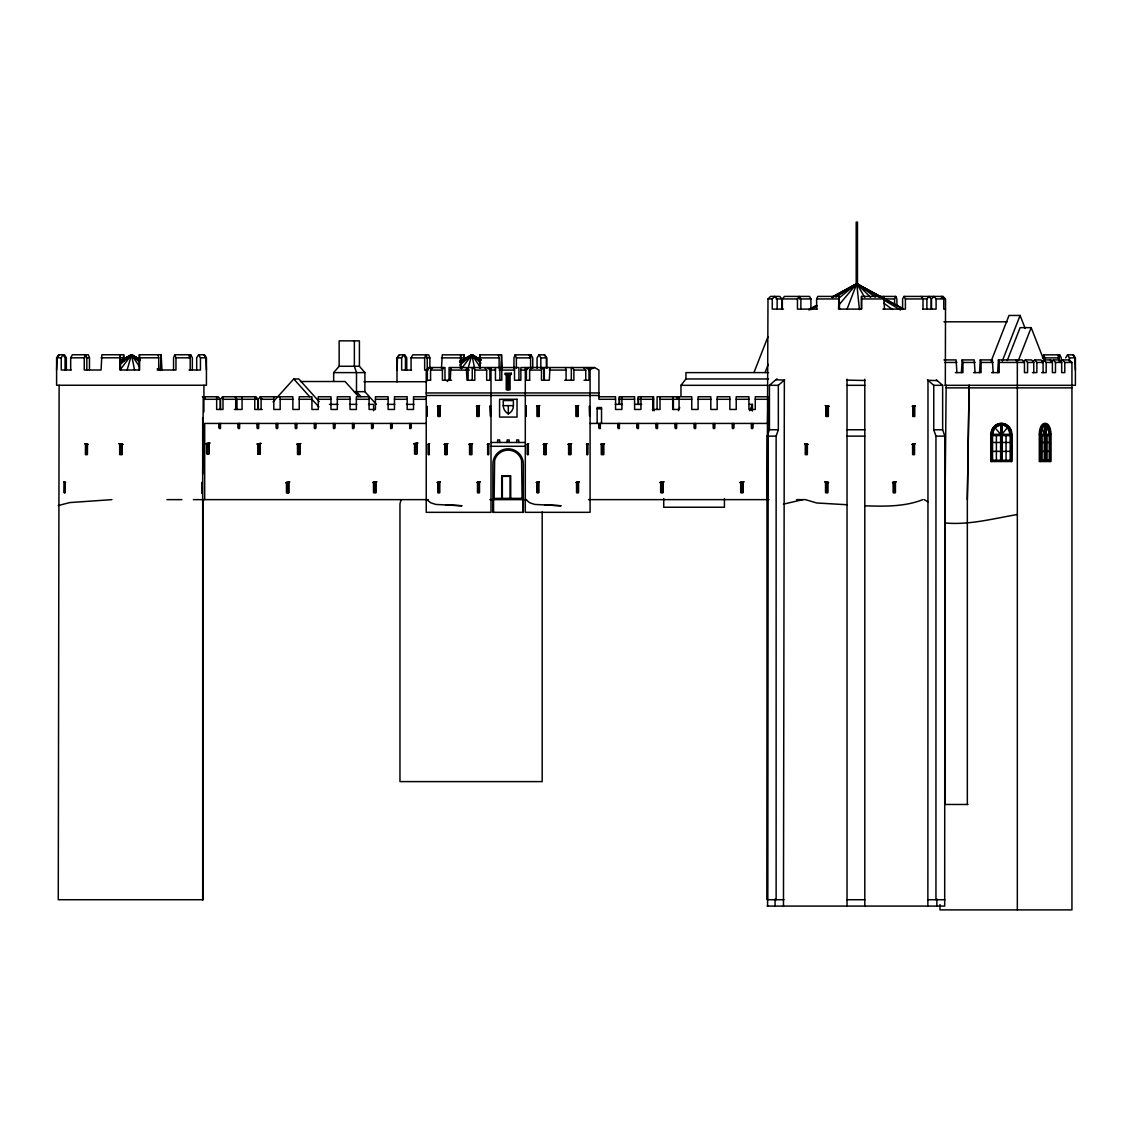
<?xml version="1.0" encoding="UTF-8"?>
<svg xmlns="http://www.w3.org/2000/svg" width="1132" height="1132" viewBox="0 0 1132 1132"><rect width="100%" height="100%" fill="white"/><g stroke="black" fill="none" stroke-linecap="round" stroke-linejoin="round"><path stroke-width="1.5" d="M119.681 444.381L119.667 454.54L122.185 454.54L122.199 444.381M120.303 454.54L120.317 444.381M121.563 454.54L121.577 444.381M204.68 399.285L204.694 396.752L204.68 399.285L220.202 399.285L220.202 409.459M825.539 482.487L825.525 492.646L827.917 492.646L827.945 482.487M825.964 406.275L825.936 416.435L828.341 416.435L828.355 406.275M826.119 492.646L826.148 482.487M826.544 416.435L826.558 406.275M827.322 492.646L827.336 482.487M827.733 416.435L827.761 406.275M805.305 444.381L805.248 454.54L807.357 454.54L807.399 444.381M805.772 454.54L805.828 444.381M806.819 454.54L806.875 444.381M201.722 482.487C202.883 486.477 201.114 504.688 202.218 482.487M202.685 474.124L203.251 396.752M767.142 499.637L767.991 298.947L770.552 296.414L779.707 296.414L782 298.947L782 309.107M767.595 423.425L767.921 396.752L755.27 396.752L755.27 409.459L748.917 409.459L748.917 396.752L736.21 396.752L736.21 409.459L729.857 409.459L729.857 396.752L717.164 396.752L717.164 409.459L710.811 409.459L710.811 396.752L698.104 396.752L698.104 409.459L691.751 409.459L691.751 396.752L657.084 396.752L657.084 409.459M767.963 425.349L767.595 906.081M945.319 385.319L945.531 298.947L942.97 296.414L904.001 296.414L902.6 298.947L902.6 309.107M59.119 385.319L58.27 899.728L203.067 899.728L203.067 499.637M85.466 444.381L85.409 454.54L87.419 454.54L87.489 444.381M85.905 454.54L85.975 444.381M86.909 454.54L86.98 444.381M64.255 482.487L64.17 492.646L65.132 492.646L65.231 482.487M64.411 492.646L64.51 482.487M64.892 492.646L64.991 482.487M946.168 385.319L945.064 499.637L945.064 804.47L968.016 804.47M752.271 410.718L752.37 404.365L749.384 404.365M967.336 499.637L969.134 385.319L967.336 499.637L967.336 804.47M896.898 305.725L896.898 298.947L895.737 296.414L861.523 296.414L861.381 309.107M123.43 357.811L123.643 354.755L101.894 354.755L101.059 370.008L84.263 370.008L84.263 357.811L85.551 354.755L86.824 357.811L86.824 370.008M161.975 370.008L161.14 354.755L139.377 354.755L139.165 370.008M463.823 357.882L464.049 354.84L442.287 354.84L441.452 368.339M502.367 368.339L501.533 354.84L479.77 354.84L479.558 368.339M619.147 404.365L619.388 396.752L634.599 396.752L634.599 409.459L640.953 409.459L640.953 396.752M638.108 404.365L638.349 396.752L653.659 396.752L653.659 409.459M460.328 368.339L460.653 354.84L460.965 368.339M992.538 434.306L992.863 431.759A9.509 9.056 -90 0 1 999.259 425.024M861.523 296.414L861.664 309.107L838.529 309.107L839.053 296.414L817.785 296.414L816.625 298.947L816.625 309.107M450.239 380.239L450.904 367.532M542.78 367.532L541.492 370.079L541.492 380.239L549.303 380.239L549.968 367.532M401.096 499.637L399.964 503.853L399.964 781.604L542.186 781.604L542.186 511.961M161.14 354.755L160.32 370.008M501.533 354.84L500.712 370.079M127.138 370.008L131.51 354.755L139.165 358.886L131.51 354.755L120.813 360.528L131.51 354.755L139.095 359.113M467.544 370.079L471.917 354.84L481.086 359.778L471.917 354.84L459.677 361.433L471.917 354.84L479.487 359.184M975.034 372.612L974.256 359.919L962.158 359.919L961.379 372.612M993.16 372.612L992.382 359.919L980.298 359.919L979.505 372.612M1023.13 362.452L1025.351 359.919L1027.573 362.452L1027.573 372.612L1024.46 372.612L1024.46 362.452L1022.253 359.919L998.424 359.919L997.646 372.612M783.981 899.728L767.241 899.728L767.241 436.131L769.435 429.778L769.435 385.319L776.977 378.781M776.128 899.728L776.128 436.131L778.335 429.778L778.335 385.319L784.618 379.871M847.061 309.107L856.768 283.707L902.982 308.555M678.478 410.718L679.724 407.548M754.011 372.456L768.005 336.629M765.091 372.456L768.274 364.306M991.207 361.051L1009.022 315.46L1020.102 315.46L1025.196 328.492M1002.287 361.051L1020.102 315.46M1007.225 360.613L1020.102 327.657L1031.181 327.657L1044.058 360.613M1018.305 360.613L1031.181 327.657M192.355 370.008L192.355 357.811L190.7 354.755L174.767 354.755L173.55 357.811L173.55 370.008M532.748 368.339L532.748 357.882L531.092 354.84L515.159 354.84L513.956 357.882L513.956 368.339M1042.53 357.882L1043.732 354.84L1059.665 354.84L1061.321 357.882L1061.321 361.363M749.794 410.718L752.37 404.365L752.37 410.718M428.009 370.079L424.656 370.079L424.656 357.882L425.943 354.84L427.231 357.882L427.231 370.079M1045.784 425.024L1047.864 427.486L1044.893 434.306L1044.893 424.783L1046.902 425.024A9.509 4.641 -90 0 1 1050.185 431.759L1050.34 434.306L1041.044 434.306L1041.199 431.759A9.509 4.641 -90 0 1 1044.482 425.024L1045.388 424.783L1045.388 434.306M894.591 305.725L894.591 298.947L895.737 296.414M451.569 380.239L442.428 380.239L442.428 370.079L443.702 367.532M70.679 370.008L70.679 357.811L72.335 354.755L88.268 354.755L89.47 357.811L89.47 370.008M189.044 357.811L190.7 354.755M411.072 370.079L411.072 357.882L412.727 354.84L428.66 354.84L429.877 357.882L429.877 368.339M529.436 357.882L531.092 354.84M1058.01 357.882L1059.665 354.84M66.349 370.008L66.349 357.811L64.467 354.755L58.638 354.755L56.6 357.811L56.6 385.248L206.434 385.248L206.434 357.811L204.397 354.755L198.567 354.755L196.685 357.811L196.685 370.008M546.827 368.339L546.827 357.882L544.789 354.84L538.959 354.84L537.077 357.882L537.077 368.339M1065.651 357.882L1067.533 354.84L1073.362 354.84L1075.4 357.882L1075.4 385.319L944.965 385.319M71.174 370.008L61.241 370.008L61.241 357.811L63.151 354.755L65.062 357.811L65.062 370.008M411.581 370.079L401.648 370.079L401.648 357.882L403.558 354.84L405.468 357.882L405.468 370.079M1041.299 427.486L1042.261 425.986M57.732 356.792L59.09 354.755M398.804 355.858L397.459 357.882L396.992 370.079M396.992 381.937L396.992 357.882L399.03 354.84L404.86 354.84L406.742 357.882L406.742 370.079M817.29 309.107L797.466 309.107L797.466 298.947L799.164 296.414L800.876 298.947L800.876 309.107M994.816 427.486L992.156 434.306L1000.999 434.306L1000.999 424.783L1000.617 434.306L994.816 427.486L1000.999 424.783M279.533 396.752L260.233 396.752L258.322 399.285L258.322 409.459M121.067 368.622L131.51 354.755L140.439 359.99M461.46 368.692L471.917 354.84L480.831 360.061M680.969 396.115L680.969 385.319L685.935 378.965L685.935 372.612L768.529 372.612M839.081 304.734L856.768 283.707L903.067 309.107M782.339 309.107L782.339 298.947L784.476 296.414L809.522 296.414L810.922 298.947L810.922 309.107M926.896 309.107L926.896 298.947L929.047 296.414L931.183 298.947L931.183 309.107M1001.82 434.306L1001.82 424.783L1003.957 425.024A9.509 9.056 -90 0 1 1010.352 431.759L1010.678 434.306L1001.82 434.306L1007.622 427.486L1003.56 425.024M333.657 381.272L333.657 372.612L339.147 366.273L339.147 340.859L359.41 340.859L359.41 366.273L364.9 372.612L364.9 391.672L376.319 404.365M430.57 380.239L430.57 370.079L432.792 367.532M529.635 380.239L529.635 370.079L531.856 367.532M1032.441 362.452L1034.662 359.919L1040.86 359.919L1043.081 362.452L1043.081 372.612M1041.751 362.452L1043.959 359.919L1051.274 359.919M1051.048 362.452L1053.269 359.919L1059.481 359.919L1061.689 362.452L1061.689 372.612L1064.788 372.612L1064.788 362.452L1062.58 359.919L1060.359 362.452M273.081 401.959L293.754 378.965L298.791 378.965L319.182 401.648M447.182 381.512L449.475 378.965M783.471 309.107L772.279 309.107L772.279 298.947L774.712 296.414L777.146 298.947L777.146 309.107M429.806 367.532L427.33 370.079L427.33 380.239L430.641 380.239M529.705 380.239L526.408 380.239L526.408 370.079L528.885 367.532M526.154 369.23L527.837 367.532M941.272 298.098L942.97 296.414M854.25 286.17L856.768 283.707L884.347 299.301M128.935 357.104L131.51 354.755L138.698 359.523M469.327 357.174L471.917 354.84L479.091 359.594M120.94 363.797L131.51 354.755L140.099 360.655M460.017 364.999L471.917 354.84L480.492 360.74M839.18 297.858L856.768 283.707L879.38 297.32M922.849 499.637C904.779 506.825 884.106 506.457 864.806 505.806M58.27 505.537L69.703 502.58L111.941 499.637M851.052 287.825L856.768 283.707L865.669 289.424M122.935 360.655L131.51 354.755L134.156 357.019M464.757 359.75L471.917 354.84L474.549 357.089M120.034 362.382L131.51 354.755L139.264 361.801M460.427 362.452L471.917 354.84L480.944 363.047M835.968 297.051L856.768 283.707L875.347 297.093M841.684 292.778L856.768 283.707L860.815 286.976M121.11 360.853L131.51 354.755L133.604 357.528M460.017 361.801L471.917 354.84L480.718 367.9M120.898 360.853L131.51 354.755L139.335 366.372M459.776 361.801L471.917 354.84L474.619 368.381M615.553 399.285L598.927 399.285L598.927 370.079L594.498 367.532L588.98 370.079L586.503 367.532M810.781 309.687L816.908 306.22M832.232 297.56L856.768 283.707L870.536 297.235M808.913 309.956L816.625 305.725M832.062 297.263L856.768 283.707L858.976 286.339M808.998 309.39L816.71 305.244M832.119 296.966L856.768 283.707L864.721 297.419M937.183 380.593L927.985 380.324L927.872 906.081M783.471 504.136L802.772 499.637M1017.328 514.423L1015.461 514.848C992.325 518.866 968.667 525.149 945.064 522.97M864.806 380.479L847.033 380.126M767.991 298.947L772.279 298.947M776.212 298.947L782 298.947M782.339 298.947L797.466 298.947M799.319 298.947L810.922 298.947M816.625 298.947L838.529 298.947M861.664 298.947L894.591 298.947M904.001 296.414L905.402 298.947L926.896 298.947M931.523 309.107L931.523 298.947L933.815 296.414L936.093 298.947L943.777 298.947L943.777 309.107L945.531 309.107M882.875 309.107L905.402 309.107L905.402 298.947M922.707 309.107L936.093 309.107L936.093 298.947M943.932 321.813L1007.268 321.813M56.6 357.811L61.241 357.811M70.679 357.811L84.263 357.811M86.117 357.811L89.47 357.811M101.059 357.811L123.869 357.811L123.869 361.292M139.377 354.755L139.604 357.811L158.721 357.811L158.721 370.008M174.767 354.755L175.969 357.811L190.204 357.811L190.204 370.008M198.567 354.755L200.435 357.811L205.967 357.811L206.434 370.008M396.992 357.882L401.648 357.882M411.072 357.882L424.656 357.882M426.509 357.882L429.877 357.882M441.452 357.882L460.328 357.882M460.979 357.882L464.262 357.882L464.049 354.84M479.77 354.84L479.996 357.882L499.113 357.882L499.113 368.339M515.159 354.84L516.376 357.882L530.597 357.882L530.597 368.339M538.959 354.84L540.827 357.882L546.36 357.882L546.36 368.339M1043.732 354.84L1044.949 357.882L1059.17 357.882L1059.17 361.363M1067.533 354.84L1069.4 357.882L1074.933 357.882L1075.4 370.079M943.947 359.919L956.116 359.919L956.908 372.612M1025.351 359.919L1031.563 359.919L1033.771 362.452L1033.771 372.612M1061.561 359.919L1069.089 359.919L1071.933 362.452L1071.933 909.887L939.984 909.887L939.984 904.595M944.852 362.452L956.908 362.452M962.158 359.919L962.95 362.452L975.034 362.452M980.298 359.919L981.076 362.452L993.16 362.452M998.424 359.919L999.202 362.452L1024.46 362.452M1027.573 362.452L1033.771 362.452M1034.662 359.919L1036.87 362.452L1043.081 362.452M1043.959 359.919L1046.18 362.452L1052.392 362.452L1052.392 372.612L1055.491 372.612L1055.491 362.452L1053.269 359.919M1055.491 362.452L1061.689 362.452M1064.788 362.452L1071.933 362.452M339.147 366.273L359.41 366.273M484.949 367.532L499.877 367.532L499.877 380.239M594.498 367.532L544.336 367.532L544.336 380.239M56.6 370.008L57.067 357.811M157.235 370.008L175.969 370.008L175.969 357.811M189.044 370.008L200.435 370.008L200.435 357.811M430.57 370.079L442.428 370.079M450.239 370.079L469.412 370.079M473.53 367.532L474.817 370.079L486.675 370.079L486.675 380.239L489.901 380.239L489.901 370.079L487.425 367.532M489.901 370.079L495.448 370.079M499.113 370.079L514.508 370.079M520.862 370.079L526.408 370.079M529.635 370.079L541.492 370.079M549.303 370.079L566.071 370.079L566.071 380.239M572.608 367.532L573.882 370.079L585.739 370.079L585.739 380.239M333.657 372.612L364.9 372.612M955.337 372.612L962.95 372.612L962.95 362.452M973.463 372.612L981.076 372.612L981.076 362.452M991.604 372.612L999.202 372.612L999.202 362.452M1032.441 372.612L1036.87 372.612L1036.87 362.452M1041.751 372.612L1046.18 372.612L1046.18 362.452M685.935 378.965L768.529 378.965M564.741 380.239L573.882 380.239L573.882 370.079M584.027 380.239L588.98 380.239L588.98 370.079M300.504 381.512L345.076 381.512L358.547 396.497M363.952 381.725L426.778 381.725M680.969 385.319L767.51 385.319M769.435 385.319L778.335 385.319M847.033 385.319L864.806 385.319M927.462 379.871L933.759 385.319L942.645 385.319L942.645 429.778L944.838 436.131L944.696 906.081L767.142 906.081M946.154 387.866L1071.933 387.866M354.203 391.672L364.9 391.672M426.226 392.945L598.927 392.945M598.927 395.478L426.226 395.478L426.226 370.079L428.773 367.532L444.989 367.532L444.989 380.239M202.359 396.752L218.292 396.752L220.202 399.285M598.927 396.752L615.553 396.752L615.553 409.459L621.907 409.459L621.907 396.752M223.004 399.285L235.711 399.285M235.074 396.752L236.984 399.285L257.954 399.285L257.954 409.459M261.11 399.285L273.817 399.285M280.17 399.285L292.863 399.285M299.216 399.285L311.923 399.285L318.87 406.912M318.276 399.285L330.969 399.285M337.322 399.285L350.029 399.285M356.368 399.285L369.074 399.285M375.428 399.285L388.12 399.285M394.474 399.285L407.18 399.285M413.534 399.285L426.226 399.285M619.147 399.285L634.599 399.285M638.108 399.285L653.659 399.285M659.998 399.285L672.705 399.285M679.058 399.285L691.751 399.285M698.104 399.285L710.811 399.285M717.164 399.285L729.857 399.285M736.21 399.285L748.917 399.285M755.27 399.285L767.963 399.285M329.44 404.365L338.015 404.365M349.618 404.365L356.863 404.365M368.48 404.365L373.617 404.365L373.617 410.718M387.271 404.365L394.728 404.365M406.459 404.365L413.916 404.365M615.2 404.365L622.26 404.365M634.628 404.365L641.702 404.365M503.231 405.638L513.39 405.638L513.39 400.558L503.231 400.558L503.231 405.638A9.863 9.863 0 0 0 508.31 413.887A8.886 8.886 0 0 0 513.39 405.638M490.665 406.275L490.17 405.638L490.51 416.435M525.588 406.275L526.083 405.638L525.998 416.435M597.144 408.808L601.531 408.808M234.437 409.459L242.064 409.459L242.064 396.752M262.143 409.459L254.757 409.459L254.757 396.752M652.343 409.459L659.998 409.459L659.998 396.752M490.58 416.435L490.34 406.275M426.226 423.425L204.68 423.425L204.68 499.637M590.083 423.425L767.963 423.425M219.184 424.712L220.443 424.712M238.229 424.712L239.503 424.712M257.275 424.712L258.549 424.712M276.335 424.712L277.609 424.712M295.381 424.712L296.655 424.712M314.441 424.712L315.715 424.712M333.487 424.712L334.761 424.712M352.547 424.712L353.807 424.712M371.593 424.712L372.867 424.712M390.639 424.712L391.913 424.712M409.699 424.712L410.973 424.712M599.054 424.698L600.328 424.698M618.1 424.698L619.374 424.698M637.16 424.698L638.434 424.698M656.206 424.698L657.48 424.698M675.266 424.698L676.526 424.698M694.312 424.698L695.586 424.698M713.372 424.698L714.632 424.698M732.418 424.698L733.692 424.698M751.464 424.698L752.738 424.698M1001.82 424.783L1002.216 434.306M219.184 425.972L220.443 425.972M238.229 425.972L239.503 425.972M257.275 425.972L258.549 425.972M276.335 425.972L277.609 425.972M295.381 425.972L296.655 425.972M314.441 425.972L315.715 425.972M333.487 425.972L334.761 425.972M352.547 425.972L353.807 425.972M371.593 425.972L372.867 425.972M390.639 425.972L391.913 425.972M409.699 425.972L410.973 425.972M599.054 425.972L600.328 425.972M618.1 425.972L619.374 425.972M637.16 425.972L638.434 425.972M656.206 425.972L657.48 425.972M675.266 425.972L676.526 425.972M694.312 425.972L695.586 425.972M713.372 425.972L714.632 425.972M732.418 425.972L733.692 425.972M751.464 425.972L752.738 425.972M219.184 427.245L220.443 427.245M238.229 427.245L239.503 427.245M257.275 427.245L258.549 427.245M276.335 427.245L277.609 427.245M295.381 427.245L296.655 427.245M314.441 427.245L315.715 427.245M333.487 427.245L334.761 427.245M352.547 427.245L353.807 427.245M371.593 427.245L372.867 427.245M390.639 427.245L391.913 427.245M409.699 427.245L410.973 427.245M599.054 427.245L600.328 427.245M618.1 427.245L619.374 427.245M637.16 427.245L638.434 427.245M656.206 427.245L657.48 427.245M675.266 427.245L676.526 427.245M694.312 427.245L695.586 427.245M713.372 427.245L714.632 427.245M732.418 427.245L733.692 427.245M751.464 427.245L752.738 427.245M769.435 429.778L778.335 429.778M847.033 429.778L864.806 429.778M933.759 385.319L933.759 429.778L942.645 429.778M990.939 434.221L991.335 434.221A10.796 10.273 -90 0 1 1001.608 423.425A10.796 10.273 -90 0 1 1011.881 434.221L1011.881 461.531L990.939 461.531L990.939 434.221A10.796 10.273 -90 0 1 1011.145 431.419M1011.881 434.221L1011.484 461.531M1039.303 434.221L1040.421 434.221A10.796 5.278 -90 0 1 1045.685 423.425A10.796 5.278 -90 0 1 1050.963 434.221L1050.963 461.531L1039.303 461.531L1039.303 434.221A10.796 5.278 -90 0 1 1043.223 423.793A10.796 5.278 -90 0 1 1049.152 428.816M1049.675 431.419A10.796 5.278 -90 0 1 1049.859 434.221L1050.963 434.221M992.156 435.579L1000.999 435.579L1000.999 460.257L992.156 460.257M767.241 436.131L776.128 436.131M847.033 436.131L864.806 436.131M933.759 429.778L935.952 436.131L944.838 436.131M491.005 442.471L525.305 442.471M992.156 442.471L1000.617 442.471M1001.82 442.471L1010.282 442.471M1042.105 442.471L1044.27 442.471M1044.893 442.471L1049.237 442.471M491.005 446.291L525.305 446.291M992.156 451.371L1000.617 451.371M1001.82 451.371L1010.282 451.371M1042.105 451.371L1044.27 451.371M1044.893 451.371L1049.237 451.371M501.702 475.723L510.716 475.723L510.716 497.924M166.871 499.637L181.87 499.637M193.374 499.637L200.605 499.637M201.255 499.637L428.207 499.637M489.901 499.637L526.55 499.637M588.47 499.637L768.897 499.637M796.617 499.637L805.361 499.637L816.724 502.976L847.033 504.745M847.033 899.728L864.806 899.728M928.098 899.728L944.838 899.728M544.832 504.787L561.118 505.778L534.785 504.433L529.635 502.735L525.899 499.637M445.767 504.787L462.04 505.778L435.721 504.433L430.57 502.735L426.835 499.637M775.873 379.758L784.349 380.111L783.471 906.081M157.504 368.763L160.56 370.419M157.348 368.763L160.39 370.419M887.417 301.027L890.474 302.753M883.908 300.037L900.492 310.012M924.278 499.637L927.872 501.858M883.922 303.277L892.497 309.46M936.362 379.871L942.645 385.319M587.536 367.532L589.234 369.23M488.472 367.532L491.005 370.079M941.272 296.414L943.777 298.947M356.495 391.672L360.938 396.625M293.754 378.965L309.729 396.752M1050.171 359.919L1052.392 362.452M583.518 367.532L585.739 370.079M486.675 370.079L484.454 367.532L468.124 367.532L468.124 380.239M921.094 296.414L923.005 298.947L923.005 309.107M260.233 396.752L262.143 399.285M257.954 399.285L256.044 396.752L222.495 396.752L220.584 399.285L220.584 409.459M1007.622 427.486L1010.282 434.306M1015.602 359.919L1017.328 362.452L1017.328 909.887M1072.91 354.84L1074.933 357.882M544.336 354.84L546.36 357.882M203.944 354.755L205.967 357.811M676.257 396.752L677.884 399.285L673.384 399.285L673.384 409.459M652.796 408.185L654.183 410.718M1057.585 354.84L1059.17 357.882M528.998 354.84L530.597 357.882M188.605 354.755L190.204 357.811M1041.893 428.858L1044.27 434.306L1044.27 424.783M1047.864 427.486L1049.237 434.306M883.682 296.414L884.474 309.107M565.406 367.532L566.071 370.079M498.377 354.84L499.113 357.882M157.971 354.755L158.721 357.811M839.053 296.414L839.576 309.107M131.51 354.755L134.566 370.008M856.768 283.707L859.429 309.687M638.349 396.752L638.59 404.365M619.388 396.752L619.614 404.365M123.643 354.755L123.869 357.811M767.963 397.431L767.963 499.637M914.741 406.275L914.755 416.435L912.817 416.435L912.817 406.275M914.529 444.381L914.543 454.54L912.604 454.54L912.604 444.381M914.26 406.275L914.26 416.435M914.048 444.381L914.062 454.54M913.298 406.275L913.298 416.435M913.085 444.381L913.099 454.54M895.426 482.487L895.44 492.646L893.162 492.646L893.148 482.487M894.86 482.487L894.874 492.646M893.714 482.487L893.728 492.646M1069.4 357.882L1069.4 361.363M1049.859 434.221L1049.859 461.531M1049.237 435.579L1049.237 460.257M1047.072 435.579L1047.072 460.257M1045.996 424.783L1045.996 434.306M1045.996 435.579L1045.996 460.257M1045.388 435.579L1045.388 460.257M1044.949 357.882L1044.949 361.363M1044.893 435.579L1044.893 460.257M1044.27 435.579L1044.27 460.257M1042.105 435.579L1042.105 460.257M1040.421 434.221L1040.421 461.531M1010.282 435.579L1010.282 460.257M1006.051 435.579L1006.051 460.257M1002.216 435.579L1002.216 460.257M1000.617 435.579L1000.617 460.257M996.386 435.579L996.386 460.257M992.538 435.579L992.538 460.257M991.335 434.221L991.335 461.531M936.857 899.034L936.857 906.081M935.952 436.131L935.952 899.728M864.806 379.22L864.806 906.081M857.476 283.863L857.476 222.113L856.202 222.113L856.202 283.863M847.033 379.22L847.033 906.081M775.066 899.006L775.066 906.081M767.482 497.825L767.482 899.728M752.738 423.439L752.738 428.519L751.464 428.519L751.464 423.439M743.229 482.487L743.229 492.646L740.682 492.646L740.682 482.487M742.592 482.487L742.592 492.646M741.318 482.487L741.318 492.646M733.692 423.439L733.692 428.519L732.418 428.519L732.418 423.439M724.423 498.519L724.423 507.249L663.72 507.249L663.72 498.519M714.632 423.439L714.632 428.519L713.372 428.519L713.372 423.439M695.586 423.439L695.586 428.519L694.312 428.519L694.312 423.439M679.058 396.752L679.058 409.459L672.705 409.459L672.705 396.752M676.526 423.439L676.526 428.519L675.266 428.519L675.266 423.439M663.211 482.487L663.211 492.646L660.663 492.646L660.663 482.487M662.574 482.487L662.574 492.646M661.3 482.487L661.3 492.646M657.48 423.439L657.48 428.519L656.206 428.519L656.206 423.439M652.796 398.025L652.796 410.718M638.434 423.439L638.434 428.519L637.16 428.519L637.16 423.439M619.374 423.439L619.374 428.519L618.1 428.519L618.1 423.439M603.823 444.381L603.823 454.54L601.276 454.54L601.276 444.381M603.186 444.381L603.186 454.54M601.913 444.381L601.913 454.54M601.531 423.425L601.531 407.534L597.144 407.534L597.144 423.425M600.328 423.439L600.328 428.519L599.054 428.519L599.054 423.439M590.083 367.532L590.083 512.329L525.305 512.329L525.305 367.532M589.574 406.275L589.659 416.435L589.404 406.275M587.72 444.381L587.72 454.54L586.744 454.54L586.744 444.381M587.466 444.381L587.466 454.54M586.984 444.381L586.984 454.54M578.579 482.487L578.579 492.646L576.556 492.646L576.556 482.487M578.07 406.275L578.07 416.435L576.047 416.435L576.047 406.275M578.07 482.487L578.07 492.646M577.561 406.275L577.561 416.435M577.065 482.487L577.065 492.646M576.556 406.275L576.556 416.435M571.32 367.532L571.32 380.239M570.967 444.381L570.967 454.54L568.618 454.54L568.618 444.381M570.387 444.381L570.387 454.54M569.212 444.381L569.212 454.54M546.232 444.381L546.232 454.54L543.884 454.54L543.884 444.381M545.638 444.381L545.638 454.54M544.464 444.381L544.464 454.54M544.053 380.239L544.053 367.532L520.862 367.532L520.862 380.239L514.508 380.239L514.508 367.532M540.827 357.882L540.827 368.339M539.101 406.275L539.101 416.435L537.077 416.435L537.077 406.275M538.846 482.487L538.846 492.646L536.837 492.646L536.837 482.487M538.591 406.275L538.591 416.435M538.351 482.487L538.351 492.646M537.587 406.275L537.587 416.435M537.332 482.487L537.332 492.646M528.333 444.381L528.333 454.54L527.37 454.54L527.37 444.381M528.092 444.381L528.092 454.54M527.611 444.381L527.611 454.54M525.998 406.275L525.913 416.435M522.758 512.329L522.758 498.363L493.552 498.363L493.552 512.329M522.093 497.938L521.597 460.455A13.966 13.966 0 0 0 494.627 460.455L494.146 497.938M518.923 380.239L518.923 367.532L501.801 367.532L501.801 380.239L495.448 380.239L495.448 367.532M518.697 442.471L518.697 439.938L516.659 439.938L516.659 442.471M516.376 357.882L516.376 368.339M510.065 374.522L510.065 389.762L506.245 389.762L506.245 374.522M510.051 497.967L510.051 476.36L502.339 476.36L502.339 497.967M509.174 442.471L509.174 439.938L507.136 439.938L507.136 442.471M508.792 374.522L508.792 389.762M508.31 405.638L508.31 413.887M507.518 374.522L507.518 389.762M501.717 475.723L501.702 497.924M499.651 442.471L499.651 439.938L497.613 439.938L497.613 442.471M491.005 367.532L491.005 512.329L426.226 512.329L426.226 396.752L413.534 396.752L413.534 409.459L407.18 409.459L407.18 396.752L394.474 396.752L394.474 409.459L388.12 409.459L388.12 396.752L375.428 396.752L375.428 409.459L369.074 409.459L369.074 396.752L356.368 396.752L356.368 409.459L350.029 409.459L350.029 396.752L337.322 396.752L337.322 409.459L330.969 409.459L330.969 396.752L318.276 396.752L318.276 409.459L311.923 409.459L311.923 396.752L299.216 396.752L299.216 409.459L292.863 409.459L292.863 396.752L280.17 396.752L280.17 409.459L273.817 409.459L273.817 396.752M488.642 444.381L488.642 454.54L487.666 454.54L487.666 444.381M488.401 444.381L488.401 454.54M487.92 444.381L487.92 454.54M479.996 357.882L479.996 368.339M479.501 482.487L479.501 492.646L477.492 492.646L477.492 482.487M478.992 406.275L478.992 416.435L476.982 416.435L476.982 406.275M479.006 482.487L479.006 492.646M478.496 406.275L478.496 416.435M477.987 482.487L477.987 492.646M477.492 406.275L477.492 416.435M474.817 370.079L474.817 380.239L467.007 380.239L466.342 367.532L449.064 367.532L449.064 380.239M472.256 367.532L472.256 380.239M471.903 444.381L471.903 454.54L469.554 454.54L469.554 444.381M471.308 444.381L471.308 454.54M470.134 444.381L470.134 454.54M447.154 444.381L447.154 454.54L444.805 454.54L444.805 444.381M446.574 444.381L446.574 454.54M445.4 444.381L445.4 454.54M440.023 406.275L440.023 416.435L438.013 416.435L438.013 406.275M439.782 482.487L439.782 492.646L437.759 492.646L437.759 482.487M439.527 406.275L439.527 416.435M439.273 482.487L439.273 492.646M438.523 406.275L438.523 416.435M438.268 482.487L438.268 492.646M429.269 444.381L429.269 454.54L428.292 454.54L428.292 444.381M429.028 444.381L429.028 454.54M428.533 444.381L428.533 454.54M426.849 406.275L426.934 416.435L426.679 406.275M417.1 443.73L417.1 453.89L414.553 453.89L414.553 443.73M416.463 443.73L416.463 453.89M415.189 443.73L415.189 453.89M410.973 423.439L410.973 428.519L409.699 428.519L409.699 423.439M391.913 423.439L391.913 428.519L390.639 428.519L390.639 423.439M376.05 482.487L376.05 492.646L373.503 492.646L373.503 482.487M375.414 482.487L375.414 492.646M374.14 482.487L374.14 492.646M372.867 423.439L372.867 428.519L371.593 428.519L371.593 423.439M356.495 394.205L356.495 372.612L354.373 366.273L354.373 340.859M353.807 423.439L353.807 428.519L352.547 428.519L352.547 423.439M334.761 423.439L334.761 428.519L333.487 428.519L333.487 423.439M315.715 423.439L315.715 428.519L314.441 428.519L314.441 423.439M300.051 444.282L300.051 454.441L297.504 454.441L297.504 444.282M299.414 444.282L299.414 454.441M298.14 444.282L298.14 454.441M296.655 423.439L296.655 428.519L295.381 428.519L295.381 423.439M288.985 482.628L288.985 492.802L286.453 492.802L286.453 482.628M288.363 482.628L288.363 492.802M287.089 482.628L287.089 492.802M277.609 423.439L277.609 428.519L276.335 428.519L276.335 423.439M261.11 396.752L261.11 409.459M260.303 444.055L260.303 454.215L257.771 454.215L257.771 444.055M259.681 444.055L259.681 454.215M258.549 423.439L258.549 428.519L257.275 428.519L257.275 423.439M258.407 444.055L258.407 454.215M239.503 423.439L239.503 428.519L238.229 428.519L238.229 423.439M236.984 399.285L236.984 409.459M235.711 396.752L235.711 409.459M223.004 396.752L223.004 409.459L216.665 409.459L216.665 396.752M220.443 423.439L220.443 428.519L219.184 428.519L219.184 423.439M209.179 443.673L209.179 453.833L206.632 453.833L206.632 443.673M208.543 443.673L208.543 453.833M207.269 443.673L207.269 453.833M203.916 385.319L203.916 411.991M202.939 499.637L202.939 899.728M202.685 417.85L202.685 899.728M139.604 357.811L139.604 370.008L119.935 370.008L120.247 354.755L120.572 370.008M119.058 443.744L122.836 444.381L119.058 443.744M824.945 481.85L828.539 482.487L824.945 481.85M825.369 405.638L828.964 406.275L825.369 405.638M804.781 443.744L807.923 444.381L804.781 443.744M84.971 443.744L87.985 444.381L84.971 443.744M64.029 481.85L65.472 482.487L64.029 481.85M511.324 373.249L504.985 373.249L504.985 374.522L511.324 374.522L511.324 373.249M517.041 399.285L499.58 399.285L499.58 417.071L517.041 417.071L517.041 399.285M440.532 405.638L437.504 406.275L440.532 405.638M479.501 405.638L476.473 406.275L479.501 405.638M539.61 405.638L536.582 406.275L539.61 405.638M578.565 405.638L575.551 406.275L578.565 405.638M915.222 405.638L912.335 406.275L915.222 405.638M1010.678 435.579L1001.82 435.579L1001.82 460.257L1010.678 460.257L1010.678 435.579M1050.34 435.579L1041.044 435.579L1041.044 460.257L1050.34 460.257L1050.34 435.579M209.816 443.037L205.996 443.673L209.816 443.037M417.736 443.093L413.916 443.73L417.736 443.093M260.94 443.419L257.134 444.055L260.94 443.419M300.688 443.645L296.867 444.282L300.688 443.645M429.509 443.744L428.052 444.381L429.509 443.744M447.748 443.744L444.225 444.381L447.748 443.744M472.483 443.744L468.959 444.381L472.483 443.744M488.882 443.744L487.425 444.381L488.882 443.744M528.573 443.744L527.116 444.381L528.573 443.744M546.813 443.744L543.289 444.381L546.813 443.744M571.561 443.744L568.038 444.381L571.561 443.744M587.961 443.744L586.503 444.381L587.961 443.744M604.46 443.744L600.653 444.381L604.46 443.744M915.01 443.744L912.123 444.381L915.01 443.744M376.687 481.85L372.867 482.487L376.687 481.85M440.277 481.85L437.263 482.487L440.277 481.85M480.01 481.85L476.982 482.487L480.01 481.85M539.356 481.85L536.327 482.487L539.356 481.85M579.075 481.85L576.061 482.487L579.075 481.85M663.847 481.85L660.027 482.487L663.847 481.85M743.866 481.85L740.045 482.487L743.866 481.85M896.006 481.85L892.568 482.487L896.006 481.85M289.622 482.006L285.816 482.628L289.622 482.006M523.352 512.329L492.873 512.329L492.873 464.063A15.24 15.24 0 0 1 508.112 448.824A15.24 15.24 0 0 1 523.352 464.063L523.352 512.329"/></g></svg>
